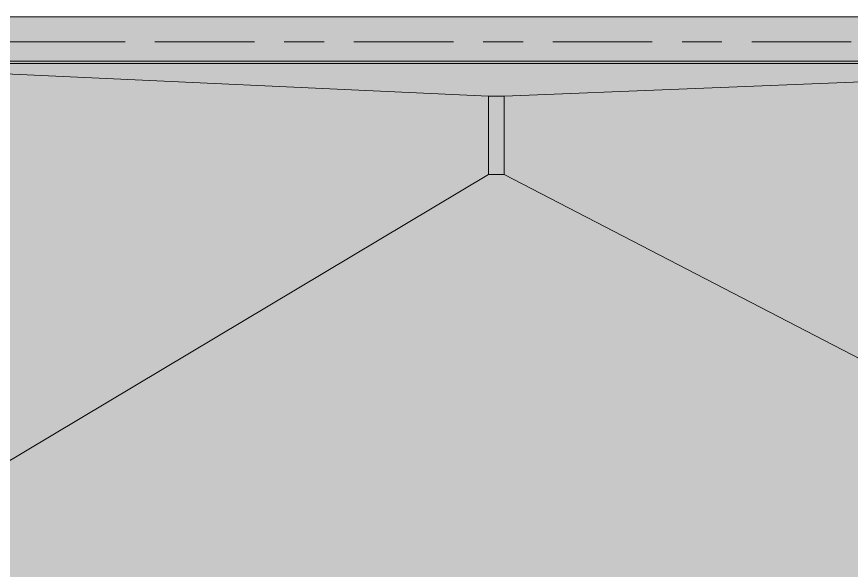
# Model space of a CAD drawing. Header units: millimetres. Extents: x 2623 to 211276, y -8553 to 29000.
# Drawn here: x 91047 to 104366, y 18564 to 27400 of the extents above; entities that cross this region are included whole.
import ezdxf

# ---------------------------------------------------------------- set-up
doc = ezdxf.new("R2010")
doc.units = ezdxf.units.MM
doc.linetypes.add('Осевая', pattern=[3175, 635, -476.25, 1587.5, -476.25])
for name, color, linetype, lineweight in [('A-DETL-2', 7, 'Continuous', 5), ('A-GENM-1', 7, 'Continuous', 5), ('Оси', 7, 'Continuous', 9), ('Оси-2', 7, 'Осевая', 9)]:
    doc.layers.add(name, color=color, linetype=linetype, lineweight=lineweight)
doc.layers.add('A-DETL-GENF-7', color=7, linetype='Continuous', lineweight=9, true_color=0xc0c0c0, transparency=0.4)
doc.layers.add('A-FLOR-2', color=7, linetype='Continuous', lineweight=5, true_color=0xb7b7b7)
doc.layers.add('A-GENM-2', color=7, linetype='Continuous', lineweight=5, true_color=0x737373)

# ---------------------------------------------------------------- blocks, each defined once
blk = doc.blocks.new('парапет1 - парапет-18629556-3_1_1_птичка')
at = {"layer": 'A-GENM-1'}
blk.add_line((-2411, 27400), (33928, 27400), dxfattribs=at)
at = {"layer": 'A-GENM-2'}
for p, q in [((33219, 26691), (-1702, 26691)), ((-1665, 26654), (33182, 26654))]:
    blk.add_line(p, q, dxfattribs=at)

msp = doc.modelspace()

# ---------------------------------------------------------------- hatches: boundary and pattern name
at = {"layer": 'A-DETL-GENF-7'}
msp.add_hatch(color=256, dxfattribs=at).paths.add_polyline_path([(83338.3, 14774.9), (83998.1, 14774.9), (83998.1, 15358), (123026.1, 15358), (123026.1, 23888.3), (118194.2, 23888.3), (118194.2, 27398.1), (81857, 27398.1), (81857, 14774.9), (82872.2, 14774.9)])

# ---------------------------------------------------------------- linework, layer by layer
at = {"layer": 'A-DETL-2'}
msp.add_line((118194.2, 27398.1), (81857, 27398.1), dxfattribs=at)
at = {"layer": 'A-FLOR-2'}
for p, q in [((98576.1, 26130), (87266.4, 26653.6)), ((111862.5, 26653.6), (98826.1, 26130)), ((98576.1, 24880), (98576.1, 26130)), ((98826.1, 26130), (98576.1, 26130)), ((98826.1, 26130), (98826.1, 24880)), ((82908, 15518.4), (98576.1, 24880)), ((98826.1, 24880), (98576.1, 24880)), ((117194.3, 15358), (98826.1, 24880))]:
    msp.add_line(p, q, dxfattribs=at)
at = {"layer": 'Оси'}
msp.add_line((79641.8, 27000), (92141.8, 27000), dxfattribs=at)
at = {"layer": 'Оси-2'}
msp.add_line((92141.8, 27000), (105676.1, 27000), dxfattribs=at)

# ---------------------------------------------------------------- block references
at = {"layer": 'A-GENM-1'}
msp.add_blockref('парапет1 - парапет-18629556-3_1_1_птичка', (84266.1, 0), dxfattribs=at)

doc.saveas('drawing.dxf')
